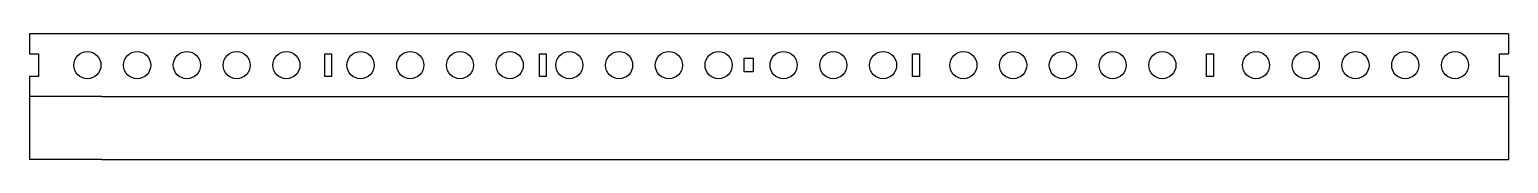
# Model space of a CAD drawing. Header units: millimetres. Extents: x 2316 to 2643, y 1329 to 1356.
import ezdxf

# ---------------------------------------------------------------- set-up
doc = ezdxf.new("R2010")
doc.units = ezdxf.units.MM
doc.layers.add('LAYER01', color=7, linetype='Continuous')

msp = doc.modelspace()

# ---------------------------------------------------------------- linework, layer by layer
for p, q in [((2315.99, 1356.38), (2315.99, 1351.96)), ((2642.99, 1356.38), (2642.99, 1351.96)), ((2315.99, 1351.96), (2317.99, 1351.96)), ((2317.99, 1351.96), (2317.99, 1346.96)), ((2381.24, 1351.96), (2382.74, 1351.96)), ((2381.24, 1346.96), (2381.24, 1351.96)), ((2382.74, 1351.96), (2382.74, 1346.96)), ((2511.24, 1351.96), (2512.74, 1351.96)), ((2511.24, 1346.96), (2511.24, 1351.96)), ((2512.74, 1351.96), (2512.74, 1346.96)), ((2576.24, 1351.96), (2577.74, 1351.96)), ((2576.24, 1346.96), (2576.24, 1351.96)), ((2577.74, 1351.96), (2577.74, 1346.96)), ((2640.99, 1346.96), (2640.99, 1351.96)), ((2640.99, 1351.96), (2642.99, 1351.96)), ((2315.99, 1346.96), (2315.99, 1342.54)), ((2317.99, 1346.96), (2315.99, 1346.96)), ((2382.74, 1346.96), (2381.24, 1346.96)), ((2512.74, 1346.96), (2511.24, 1346.96)), ((2577.74, 1346.96), (2576.24, 1346.96)), ((2642.99, 1346.96), (2640.99, 1346.96)), ((2315.99, 1342.54), (2315.99, 1333.12)), ((2642.99, 1342.54), (2642.99, 1333.12)), ((2315.99, 1333.12), (2315.99, 1328.7))]:
    msp.add_line(p, q)
for points in [[(2430.24, 1351.96), (2430.24, 1346.96), (2428.74, 1346.96), (2428.74, 1351.96), (2430.24, 1351.96)], [(2475.99, 1350.97), (2475.99, 1347.97), (2473.99, 1347.97), (2473.99, 1350.97), (2475.99, 1350.97)]]:
    msp.add_lwpolyline(points)
for centre in [(2328.77, 1349.46), (2339.77, 1349.46), (2339.77, 1349.46), (2350.77, 1349.46), (2350.77, 1349.46), (2361.77, 1349.46), (2361.77, 1349.46), (2372.77, 1349.46), (2389.16, 1349.46), (2400.16, 1349.46), (2400.16, 1349.46), (2411.16, 1349.46), (2411.16, 1349.46), (2422.16, 1349.46), (2422.16, 1349.46), (2435.34, 1349.46), (2446.34, 1349.46), (2446.34, 1349.46), (2457.34, 1349.46), (2457.34, 1349.46), (2468.34, 1349.46), (2468.34, 1349.46), (2482.71, 1349.46), (2493.71, 1349.46), (2493.71, 1349.46), (2504.71, 1349.46), (2504.71, 1349.46), (2522.47, 1349.46), (2533.47, 1349.46), (2533.47, 1349.46), (2544.47, 1349.46), (2544.47, 1349.46), (2555.47, 1349.46), (2555.47, 1349.46), (2566.47, 1349.46), (2587.17, 1349.46), (2598.17, 1349.46), (2598.17, 1349.46), (2609.17, 1349.46), (2609.17, 1349.46), (2620.17, 1349.46), (2620.17, 1349.46), (2631.17, 1349.46)]:
    msp.add_circle(centre, 3)
at = {"layer": 'LAYER01'}
for p, q in [((2331.96, 1356.38), (2315.99, 1356.38)), ((2642.99, 1356.38), (2331.96, 1356.38)), ((2642.99, 1346.96), (2642.99, 1342.54)), ((2331.96, 1342.54), (2315.99, 1342.54)), ((2331.96, 1342.54), (2642.99, 1342.54)), ((2642.99, 1333.12), (2642.99, 1328.7)), ((2331.96, 1328.7), (2315.99, 1328.7)), ((2331.96, 1328.7), (2642.99, 1328.7))]:
    msp.add_line(p, q, dxfattribs=at)

doc.saveas('drawing.dxf')
